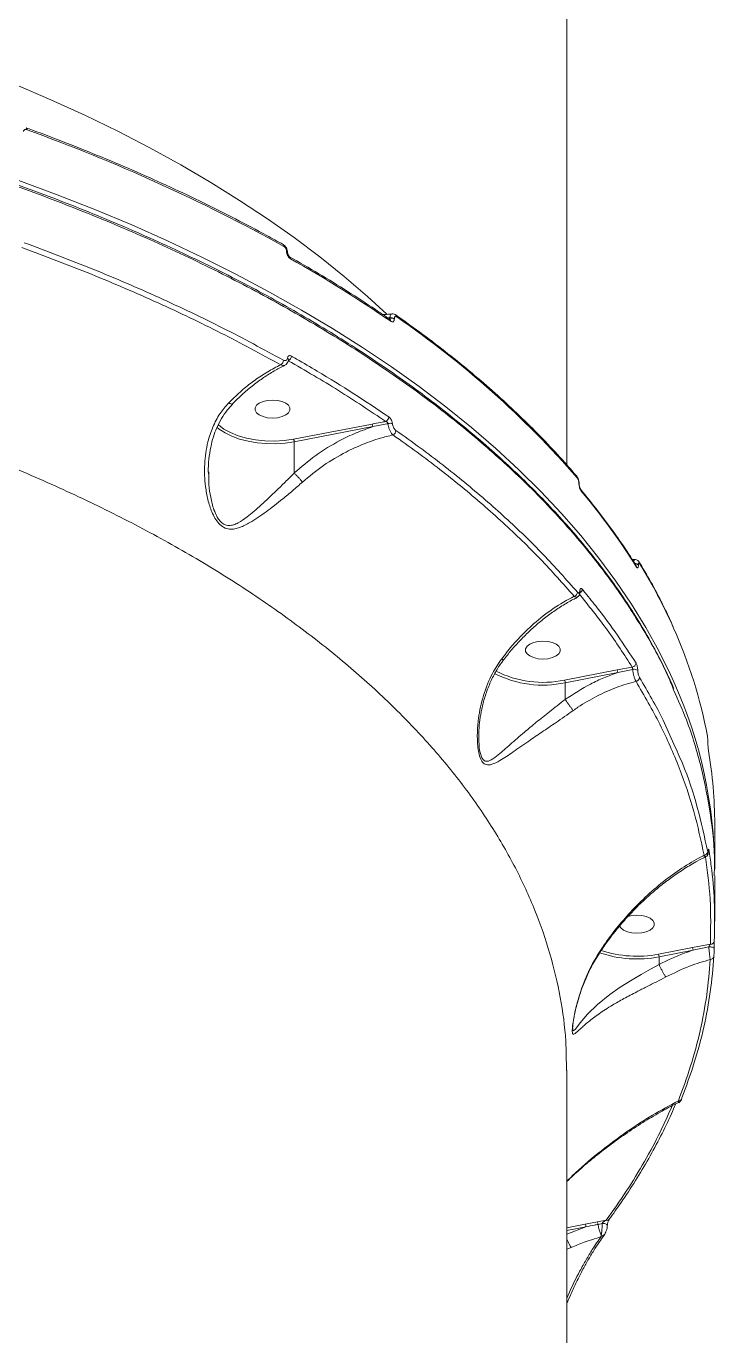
# Model space of a CAD drawing. Header units: millimetres. Extents: x -7151 to 6134, y -5040 to 5562.
# Drawn here: x 215.6 to 392.5, y 1212 to 1548.7 of the extents above; entities that cross this region are included whole.
import ezdxf

# ---------------------------------------------------------------- set-up
doc = ezdxf.new("R2010")
doc.units = ezdxf.units.MM
doc.layers.add('DIKOM_ОБЪЕКТ', color=7, linetype='Continuous')

msp = doc.modelspace()

# ---------------------------------------------------------------- linework, layer by layer
at = {"layer": 'DIKOM_ОБЪЕКТ', "color": 7, "linetype": 'Continuous', "lineweight": 15}
for p, q in [((354.438, 1435.924), (354.438, 1698.034)), ((282.467, 1490.77), (282.467, 1490.817)), ((282.728, 1490.423), (282.728, 1490.47)), ((309.009, 1473.7), (308.456, 1473.68)), ((308.627, 1473.564), (309.009, 1473.632)), ((309.009, 1473.632), (309.009, 1473.7)), ((310.14, 1473.52), (310.14, 1473.451)), ((284.234, 1442.501), (304.431, 1446.406)), ((304.606, 1445.736), (284.406, 1441.83)), ((284.406, 1433.831), (284.406, 1441.83)), ((262.47, 1434.106), (262.475, 1433.637)), ((357.548, 1431.159), (357.548, 1431.228)), ((357.631, 1430.954), (357.631, 1431.022)), ((371.917, 1411.62), (371.273, 1411.547)), ((372.271, 1409.984), (372.272, 1409.982)), ((372.833, 1410.204), (372.833, 1410.157)), ((367.353, 1383.178), (371.274, 1383.919)), ((353.849, 1380.567), (367.353, 1383.178)), ((367.528, 1382.508), (354.022, 1379.897)), ((371.38, 1383.3), (367.528, 1382.508)), ((354.022, 1375.613), (354.022, 1379.897)), ((331.867, 1366.108), (331.88, 1365.39)), ((390.675, 1364.635), (390.675, 1364.724)), ((390.68, 1364.677), (390.675, 1364.724)), ((390.68, 1364.588), (390.675, 1364.635)), ((390.68, 1364.588), (390.68, 1364.677)), ((392.438, 1331.981), (392.438, 1343.553)), ((392.438, 1318.623), (392.438, 1330.267)), ((377.97, 1310.105), (386.699, 1311.793)), ((386.875, 1311.123), (378.145, 1309.435)), ((386.699, 1311.793), (391.321, 1312.668)), ((378.145, 1307.483), (378.145, 1309.435)), ((378.146, 1307.479), (378.145, 1307.483)), ((355.952, 1291.071), (355.951, 1290.962)), ((354.438, 982.247), (354.438, 1280.297)), ((354.438, 1239.758), (359.196, 1240.678)), ((354.438, 1238.137), (359.371, 1240.008)), ((359.371, 1240.008), (354.438, 1239.054)), ((359.196, 1240.678), (362.295, 1241.267)), ((362.295, 1241.267), (364.551, 1241.694)), ((363.525, 1240.856), (362.466, 1240.646)), ((364.864, 1240.425), (364.865, 1240.439)), ((363.216, 1237.428), (363.302, 1237.852)), ((355.571, 1234.731), (354.438, 1234.252))]:
    msp.add_line(p, q, dxfattribs=at)
at = {"layer": 'DIKOM_ОБЪЕКТ', "color": 7, "linetype": 'Continuous', "lineweight": 15, "flags": 128}
for points in [[(165.107, 1550.683), (175.077, 1547.578), (184.859, 1544.317), (194.443, 1540.904), (203.821, 1537.343), (212.983, 1533.636), (221.921, 1529.786), (230.628, 1525.798), (239.094, 1521.675), (247.312, 1517.421), (255.274, 1513.04), (262.974, 1508.536), (270.402, 1503.913), (277.554, 1499.175), (284.422, 1494.327), (290.999, 1489.374), (297.281, 1484.32), (303.26, 1479.169), (308.209, 1474.615)], [(213.682, 1509.053), (223.557, 1505.373), (233.221, 1501.547), (242.665, 1497.578), (251.881, 1493.47), (260.862, 1489.225), (269.6, 1484.848), (278.088, 1480.343), (286.318, 1475.712), (294.284, 1470.96), (301.979, 1466.092), (309.396, 1461.11), (316.53, 1456.02), (323.373, 1450.825), (329.921, 1445.53), (336.169, 1440.139), (342.109, 1434.657), (347.739, 1429.089), (353.052, 1423.439), (358.045, 1417.712), (362.712, 1411.913), (367.052, 1406.046), (371.058, 1400.117), (374.73, 1394.131), (378.062, 1388.092), (381.052, 1382.006), (381.911, 1380.108)], [(278.856, 1452.579), (280.123, 1452.485), (281.289, 1452.211), (282.257, 1451.779), (282.949, 1451.224), (283.31, 1450.591), (283.31, 1449.932), (282.949, 1449.299), (282.257, 1448.744), (281.289, 1448.312), (280.123, 1448.038), (278.856, 1447.944), (277.588, 1448.038), (276.423, 1448.312), (275.455, 1448.744), (274.762, 1449.299), (274.401, 1449.932), (274.401, 1450.591), (274.762, 1451.224), (275.455, 1451.779), (276.423, 1452.211), (277.588, 1452.485), (278.856, 1452.579)], [(265.568, 1444.795), (265.163, 1445.091), (264.54, 1445.607)], [(264.849, 1446.278), (264.959, 1446.178), (266.35, 1445.122), (268.04, 1444.189), (269.99, 1443.402), (272.153, 1442.779), (274.477, 1442.336), (276.905, 1442.082), (279.381, 1442.025), (281.843, 1442.166), (284.234, 1442.501)], [(284.406, 1441.83), (282.072, 1441.498), (279.669, 1441.345), (277.249, 1441.375), (274.863, 1441.587), (272.562, 1441.977), (270.398, 1442.536), (268.416, 1443.252), (266.658, 1444.11), (265.568, 1444.795)], [(348.315, 1390.616), (349.583, 1390.523), (350.748, 1390.249), (351.716, 1389.817), (352.408, 1389.262), (352.769, 1388.629), (352.769, 1387.969), (352.408, 1387.336), (351.716, 1386.781), (350.748, 1386.349), (349.583, 1386.075), (348.315, 1385.981), (347.047, 1386.075), (345.882, 1386.349), (344.914, 1386.781), (344.222, 1387.336), (343.861, 1387.969), (343.861, 1388.629), (344.222, 1389.262), (344.914, 1389.817), (345.882, 1390.249), (347.047, 1390.523), (348.315, 1390.616)], [(390.949, 1336.827), (390.929, 1336.659), (390.918, 1336.615)], [(372.438, 1320.155), (373.706, 1320.061), (374.871, 1319.787), (375.839, 1319.355), (376.531, 1318.8), (376.892, 1318.167), (376.892, 1317.508), (376.531, 1316.875), (375.839, 1316.32), (374.871, 1315.888), (373.706, 1315.614), (372.438, 1315.52), (371.17, 1315.614), (370.005, 1315.888), (369.037, 1316.32), (368.345, 1316.875), (368.007, 1317.433)], [(370.085, 1319.813), (371.17, 1320.061), (372.438, 1320.155)], [(392.28, 1311.586), (392.258, 1311.677), (392.177, 1311.764), (392.044, 1311.841), (391.866, 1311.904), (391.654, 1311.949), (391.419, 1311.974), (391.177, 1311.976), (390.94, 1311.956)], [(355.951, 1290.962), (355.948, 1290.746), (355.962, 1290.634), (356.119, 1290.379), (356.586, 1290.768), (357.182, 1291.538), (357.907, 1292.493), (359.791, 1294.708), (362.289, 1297.152), (365.5, 1299.755), (368.16, 1301.616), (371.237, 1303.549), (373.524, 1304.888), (375.964, 1306.262), (378.145, 1307.478), (378.146, 1307.479), (378.146, 1307.479)], [(364.865, 1240.439), (364.843, 1240.521), (364.746, 1240.625), (364.577, 1240.718), (364.351, 1240.792), (364.085, 1240.843), (363.802, 1240.865), (363.525, 1240.856)], [(363.93, 1237.701), (363.924, 1237.693), (363.873, 1237.634)]]:
    msp.add_lwpolyline(points, dxfattribs=at)
at = {"layer": 'DIKOM_ОБЪЕКТ', "color": 7, "linetype": 'Continuous', "lineweight": 15}
for centre, radius, start, end in [((215.289, 1522.121), 0.528, 351.7008, 57.1435), ((61.265, 1094.408), 454.706, 60.98889, 70.13039), ((281.218, 1492.111), 0.572, 354.88012, 55.66525), ((282.304, 1490.423), 0.427, 6.30664, 67.64029), ((282.305, 1490.377), 0.425, 5.71645, 67.70517), ((282.912, 1488.964), 0.57, 354.71001, 55.77014), ((114.306, 1189.948), 343.509, 55.43361, 60.49587), ((308.597, 1472.855), 0.603, 356.45357, 52.28629), ((309.337, 1472.121), 1.613, 60.13395, 101.71048), ((309.337, 1472.053), 1.613, 60.13395, 101.71048), ((310.149, 1473.972), 0.602, 356.36217, 52.19277), ((171.989, 1271.695), 245.265, 40.98433, 55.54518), ((280.224, 1462.87), 1.434, 300.74097, 357.84271), ((282.398, 1462.899), 0.53, 357.45853, 58.45623), ((282.272, 1463.927), 1.414, 298.37181, 358.03135), ((307.401, 1448.287), 1.328, 293.33634, 357.36784), ((303.296, 1445.75), 1.311, 359.39023, 30.01755), ((308.979, 1444.657), 1.939, 69.91632, 104.25756), ((309.213, 1444.824), 1.33, 295.12661, 357.1337), ((356.472, 1432.568), 0.665, 358.69733, 39.87174), ((357.315, 1431.013), 0.317, 2.19775, 42.54213), ((357.316, 1430.946), 0.315, 0.65258, 42.61307), ((357.499, 1429.139), 0.676, 359.04538, 39.7703), ((225.646, 1317.779), 173.096, 32.04006, 40.03657), ((372.439, 1410.578), 0.696, 359.48077, 31.24322), ((372.004, 1409.443), 1.125, 42.57239, 95.18834), ((372.012, 1409.406), 1.112, 42.44114, 94.13389), ((371.683, 1409.616), 0.693, 359.42108, 31.68031), ((250.867, 1335.655), 143.394, 23.978, 31.49668), ((356.009, 1403.256), 1.169, 284.99403, 355.82852), ((357.436, 1403.293), 0.435, 356.77763, 35.37416), ((357.288, 1403.99), 1.127, 298.18155, 356.64186), ((268.791, 1343.35), 123.891, 10.60542, 24.09524), ((371.118, 1385.019), 1.111, 278.06338, 355.3878), ((348.273, 1406.328), 27.049, 242.73527, 282.27259), ((348.34, 1406.672), 26.68, 242.9979, 281.91788), ((352.693, 1379.911), 1.329, 359.38321, 29.57464), ((366.218, 1382.522), 1.311, 359.39023, 30.01755), ((371.798, 1381.749), 1.607, 57.00293, 105.07948), ((372.019, 1381.342), 1.102, 280.59666, 355.4418), ((274.486, 1331.396), 117.954, 0.28406, 24.39165), ((279.953, 1343.511), 112.485, 0.02104, 9.66462), ((389.655, 1336.504), 0.979, 272.82602, 355.33289), ((391.4, 1313.588), 0.924, 265.08042, 355.36166), ((372.455, 1338.287), 29.408, 250.94041, 281.15628), ((372.478, 1338.511), 28.932, 251.45624, 280.94122), ((376.835, 1309.449), 1.31, 359.38757, 30.02021), ((385.564, 1311.137), 1.311, 359.39023, 30.01755), ((391.329, 1309.663), 0.906, 268.67842, 355.83145), ((383.186, 1273.199), 0.807, 263.44318, 357.33711), ((358.061, 1240.022), 1.311, 359.39023, 30.01755), ((361.145, 1240.616), 1.322, 1.3107, 29.51388), ((370.518, 1241.533), 8.1, 186.28582, 207.02697), ((364.748, 1242.456), 0.787, 255.52835, 319.85664), ((363.335, 1238.199), 0.78, 261.25346, 313.55648), ((363.581, 1238.549), 0.75, 248.19822, 324.45191)]:
    msp.add_arc(centre, radius, start, end, dxfattribs=at)
for points, knots in [([(381.947, 1378.412), (381.747, 1378.889), (380.73, 1381.311), (378.594, 1385.634), (375.533, 1391.368), (372.153, 1397.036), (368.485, 1402.643), (364.519, 1408.191), (360.257, 1413.681), (355.697, 1419.115), (350.838, 1424.493), (345.679, 1429.818), (340.216, 1435.091), (334.459, 1440.302), (328.433, 1445.43), (322.157, 1450.455), (315.647, 1455.367), (308.901, 1460.167), (301.916, 1464.859), (294.692, 1469.443), (287.225, 1473.921), (279.516, 1478.295), (271.561, 1482.566), (263.357, 1486.735), (254.901, 1490.802), (246.201, 1494.765), (237.29, 1498.609), (228.2, 1502.317), (218.956, 1505.88), (209.562, 1509.298), (200.014, 1512.572), (190.309, 1515.704), (180.445, 1518.695), (170.418, 1521.546), (160.227, 1524.258), (149.867, 1526.831), (139.336, 1529.266), (128.635, 1531.562), (117.794, 1533.713), (106.859, 1535.709), (95.866, 1537.543), (84.825, 1539.214), (73.734, 1540.722), (62.586, 1542.07), (51.379, 1543.257), (40.109, 1544.285), (28.774, 1545.153), (17.371, 1545.861), (5.894, 1546.412), (-5.657, 1546.797), (-16.484, 1547.025), (-23.461, 1547.046), (-26.561, 1547.056)], [0, 0, 0, 0, 0.0050089, 0.0254361, 0.045783, 0.0660727, 0.0863284, 0.1065727, 0.1268271, 0.1471078, 0.1674373, 0.1878384, 0.2083332, 0.2289378, 0.2495476, 0.2700462, 0.2904527, 0.3107901, 0.3310812, 0.3513489, 0.3716164, 0.3919015, 0.4122246, 0.4326089, 0.4530771, 0.473652, 0.4942678, 0.5147984, 0.5352285, 0.5555809, 0.5758794, 0.5961468, 0.6164061, 0.6366783, 0.6569812, 0.6773377, 0.6977713, 0.7183047, 0.7389178, 0.7594862, 0.7799395, 0.8003083, 0.8206163, 0.8408862, 0.8611415, 0.8814047, 0.901692, 0.9220266, 0.9424306, 0.9629283, 0.9835286, 1, 1, 1, 1]), ([(381.888, 1378.11), (381.352, 1379.418), (379.213, 1384.638), (374.189, 1393.613), (366.76, 1405.098), (357.909, 1416.444), (347.75, 1427.622), (336.473, 1438.381), (324.155, 1448.695), (310.877, 1458.548), (296.425, 1468.099), (280.798, 1477.302), (264.023, 1486.116), (246.469, 1494.347), (228.216, 1501.98), (209.355, 1509.013), (189.578, 1515.563), (168.917, 1521.583), (147.424, 1527.041), (126.495, 1531.612), (106.288, 1535.391), (86.918, 1538.478), (67.213, 1541.089), (47.221, 1543.211), (27.161, 1544.823), (7.13, 1545.919), (-10.738, 1546.482), (-21.981, 1546.552), (-26.56, 1546.581)], [0, 0, 0, 0, 0.0137841, 0.0550017, 0.0961877, 0.1385698, 0.1809865, 0.2233689, 0.2645547, 0.3057723, 0.3469582, 0.3893404, 0.431757, 0.4741392, 0.5153252, 0.5565428, 0.5977286, 0.640111, 0.6825276, 0.7249095, 0.760756, 0.7966441, 0.8325322, 0.8687603, 0.9049887, 0.9402992, 0.9756893, 1, 1, 1, 1]), ([(215.811, 1522.045), (215.671, 1522.082), (215.426, 1522.148), (215.129, 1522.08), (214.936, 1521.93), (214.853, 1521.746), (214.847, 1521.617), (214.845, 1521.578)], [0, 0, 0, 0, 0.3025697, 0.5346806, 0.7255391, 0.9170739, 1, 1, 1, 1]), ([(281.54, 1492.584), (280.165, 1493.349), (276.177, 1495.566), (269.401, 1499.15), (261.142, 1503.296), (252.663, 1507.322), (243.974, 1511.226), (235.082, 1515.006), (226.15, 1518.594), (219.605, 1521.084), (216.108, 1522.368), (215.575, 1522.564)], [0, 0, 0, 0, 0.0688499, 0.1996783, 0.3305048, 0.4613286, 0.5921498, 0.7229666, 0.8537812, 0.9777056, 1, 1, 1, 1]), ([(280.957, 1461.638), (275.899, 1464.389), (265.782, 1469.89), (249.494, 1477.626), (232.476, 1485), (220.465, 1489.521), (214.459, 1491.781)], [0, 0, 0, 0, 0.2485957, 0.4971915, 0.7485958, 1, 1, 1, 1]), ([(215.01, 1493.028), (220.963, 1490.788), (232.868, 1486.309), (249.874, 1478.954), (266.274, 1471.179), (276.529, 1465.604), (281.656, 1462.816)], [0, 0, 0, 0, 0.24859581, 0.49719057, 0.74859596, 1, 1, 1, 1]), ([(282.728, 1490.468), (282.728, 1490.469), (282.761, 1490.684), (282.638, 1491.175), (282.333, 1491.864), (281.929, 1492.363), (281.617, 1492.518), (281.53, 1492.561)], [0, 0, 0, 0, 0.000651, 0.2706373, 0.5683372, 0.8808434, 1, 1, 1, 1]), ([(282.467, 1490.817), (282.463, 1490.883), (282.455, 1491.048), (282.373, 1491.337), (282.219, 1491.641), (282.016, 1491.903), (281.864, 1492.008), (281.788, 1492.06)], [0, 0, 0, 0, 0.14226759, 0.35709066, 0.5715553, 0.7857273, 1, 1, 1, 1]), ([(283.479, 1488.911), (283.366, 1488.99), (283.138, 1489.148), (282.835, 1489.541), (282.605, 1489.997), (282.484, 1490.427), (282.472, 1490.673), (282.467, 1490.77)], [0, 0, 0, 0, 0.215081, 0.4300095, 0.6446982, 0.8592317, 1, 1, 1, 1]), ([(283.229, 1489.437), (283.229, 1489.437), (283.227, 1489.438), (283.168, 1489.477), (283.079, 1489.565), (282.963, 1489.713), (282.854, 1489.91), (282.774, 1490.119), (282.732, 1490.306), (282.731, 1490.384), (282.73, 1490.42)], [0, 0, 0, 0, 0.01869402, 0.14199486, 0.26544544, 0.41004872, 0.56798976, 0.7306605, 0.87412989, 1, 1, 1, 1]), ([(308.966, 1473.333), (307.75, 1474.166), (304.221, 1476.583), (298.185, 1480.505), (290.84, 1485.049), (285.755, 1487.981), (283.232, 1489.435)], [0, 0, 0, 0, 0.1499034, 0.4347234, 0.7195442, 1, 1, 1, 1]), ([(354.34, 1280.219), (354.328, 1282.744), (354.299, 1289.02), (352.925, 1299.034), (350.306, 1310.222), (346.448, 1321.327), (341.42, 1332.297), (335.227, 1343.081), (327.891, 1353.633), (319.404, 1363.931), (309.807, 1373.965), (299.131, 1383.717), (287.425, 1393.143), (274.744, 1402.198), (261.129, 1410.844), (246.586, 1419.059), (231.16, 1426.84), (214.896, 1434.173), (197.87, 1441.025), (180.162, 1447.363), (161.476, 1453.269), (141.811, 1458.691), (121.198, 1463.587), (100.039, 1467.85), (78.397, 1471.44), (56.373, 1474.412), (41.45, 1475.813), (33.993, 1476.513)], [0, 0, 0, 0, 0.026938, 0.0669716, 0.1071323, 0.1473574, 0.1875822, 0.2277421, 0.2677751, 0.3076759, 0.347703, 0.3877941, 0.4278855, 0.4679118, 0.5078123, 0.5476178, 0.5875488, 0.6275441, 0.6675392, 0.7074702, 0.7472753, 0.789314, 0.8313903, 0.8734287, 0.9156067, 0.9578224, 1, 1, 1, 1]), ([(309.532, 1474.753), (308.896, 1474.665), (308.113, 1474.556), (307.344, 1474.538), (307.2, 1474.535)], [0, 0, 0, 0, 0.8128699, 1, 1, 1, 1]), ([(308.931, 1473.442), (308.931, 1473.442), (308.968, 1473.461), (308.98, 1473.505), (309.006, 1473.571), (309.008, 1473.607), (309.009, 1473.632)], [0, 0, 0, 0, 0.0010994, 0.5120076, 0.6721924, 1, 1, 1, 1]), ([(308.965, 1473.332), (308.972, 1473.327), (308.98, 1473.323), (308.966, 1473.333), (308.966, 1473.333)], [0, 0, 0, 0, 0.975771, 1, 1, 1, 1]), ([(309.009, 1473.7), (309.016, 1473.798), (309.037, 1474.081), (309.153, 1474.449), (309.334, 1474.698), (309.486, 1474.695), (309.538, 1474.694)], [0, 0, 0, 0, 0.1700676, 0.489671, 0.8232973, 1, 1, 1, 1]), ([(310.14, 1473.451), (310.137, 1473.379), (310.129, 1473.164), (310.031, 1472.874), (309.82, 1472.673), (309.53, 1472.635), (309.31, 1472.757), (309.2, 1472.818)], [0, 0, 0, 0, 0.1083431, 0.3204392, 0.5430889, 0.771547, 1, 1, 1, 1]), ([(310.51, 1474.435), (310.463, 1474.473), (310.279, 1474.618), (309.937, 1474.741), (309.646, 1474.715), (309.533, 1474.704)], [0, 0, 0, 0, 0.1751197, 0.678676, 1, 1, 1, 1]), ([(310.75, 1473.934), (310.678, 1473.974), (310.535, 1474.054), (310.347, 1474.03), (310.21, 1473.898), (310.147, 1473.709), (310.142, 1473.568), (310.14, 1473.52)], [0, 0, 0, 0, 0.2288013, 0.457833, 0.6785176, 0.8883621, 1, 1, 1, 1]), ([(356.983, 1432.994), (356.161, 1433.949), (353.778, 1436.718), (349.614, 1441.247), (344.401, 1446.556), (338.904, 1451.788), (333.131, 1456.939), (327.088, 1462.006), (320.775, 1466.985), (315.222, 1471.123), (311.737, 1473.586), (310.518, 1474.448)], [0, 0, 0, 0, 0.06529016, 0.1892531, 0.31322888, 0.43721641, 0.56121594, 0.68522351, 0.80923552, 0.93325236, 1, 1, 1, 1]), ([(267.589, 1451.855), (267.821, 1452.09), (269.007, 1453.291), (271.24, 1455.333), (274.365, 1457.777), (277.618, 1459.936), (279.839, 1461.069), (280.957, 1461.638)], [0, 0, 0, 0, 0.0563838, 0.2882896, 0.5227685, 0.7600041, 1, 1, 1, 1]), ([(268.52, 1451.55), (269.246, 1452.278), (270.787, 1453.823), (273.26, 1455.939), (275.887, 1457.936), (278.563, 1459.669), (280.609, 1460.851), (281.753, 1461.363), (281.999, 1461.474)], [0, 0, 0, 0, 0.1729404, 0.366667, 0.5606555, 0.7542907, 0.9471592, 1, 1, 1, 1]), ([(281.984, 1461.499), (281.984, 1461.499), (281.859, 1461.395), (281.506, 1461.397), (281.14, 1461.558), (280.957, 1461.638)], [0, 0, 0, 0, 0.000955, 0.5002976, 1, 1, 1, 1]), ([(281.656, 1462.816), (281.771, 1462.766), (282.001, 1462.666), (282.309, 1462.718), (282.543, 1462.917), (282.645, 1463.164), (282.67, 1463.323), (282.675, 1463.35)], [0, 0, 0, 0, 0.2378115, 0.4755329, 0.7135156, 0.9515566, 1, 1, 1, 1]), ([(281.992, 1461.532), (282.118, 1461.593), (282.425, 1461.742), (282.738, 1462.208), (282.917, 1462.609), (282.916, 1462.851), (282.916, 1462.876)], [0, 0, 0, 0, 0.2414443, 0.5921118, 0.9576967, 1, 1, 1, 1]), ([(282.675, 1463.35), (282.679, 1463.376), (282.704, 1463.534), (282.805, 1463.78), (283.038, 1463.978), (283.343, 1464.029), (283.571, 1463.929), (283.685, 1463.878)], [0, 0, 0, 0, 0.0479193, 0.2856297, 0.5236666, 0.7617963, 1, 1, 1, 1]), ([(282.927, 1462.868), (282.928, 1462.878), (282.931, 1462.9), (282.929, 1462.894), (282.929, 1462.891)], [0, 0, 0, 0, 0.4647632, 1, 1, 1, 1]), ([(307.927, 1447.067), (303.946, 1449.742), (295.973, 1455.098), (287.29, 1460.153), (282.944, 1462.683)], [0, 0, 0, 0, 0.4994523, 1, 1, 1, 1]), ([(283.685, 1463.878), (284.132, 1463.624), (286.366, 1462.35), (291.799, 1459.166), (299.804, 1454.242), (305.752, 1450.232), (308.728, 1448.226)], [0, 0, 0, 0, 0.0507663, 0.253854, 0.626699, 1, 1, 1, 1]), ([(286.535, 1431.465), (285.69, 1430.726), (283.998, 1429.248), (280.838, 1426.652), (277.159, 1423.755), (273.531, 1421.289), (270.885, 1419.927), (269.14, 1419.41), (267.727, 1419.305), (266.305, 1419.711), (265.027, 1420.76), (264.03, 1422.169), (263.035, 1424.223), (262.178, 1426.958), (261.452, 1431.095), (261.257, 1436.111), (261.978, 1441.277), (263.409, 1445.616), (265.161, 1449.045), (266.811, 1450.955), (267.589, 1451.855)], [0, 0, 0, 0, 0.0519291, 0.1038893, 0.1951562, 0.2864049, 0.3437035, 0.3731358, 0.4024717, 0.436683, 0.4671119, 0.4969764, 0.5269689, 0.5808913, 0.6349538, 0.726588, 0.8181322, 0.8810552, 0.943891, 1, 1, 1, 1]), ([(262.373, 1433.643), (262.367, 1433.781), (262.309, 1435.017), (262.468, 1437.311), (262.906, 1440.335), (263.601, 1443.05), (264.512, 1445.509), (265.7, 1447.807), (267.047, 1449.846), (268.111, 1450.994), (268.58, 1451.501)], [0, 0, 0, 0, 0.021197, 0.1899443, 0.3524883, 0.4918705, 0.6219617, 0.7592087, 0.8938389, 1, 1, 1, 1]), ([(267.589, 1451.855), (267.619, 1451.836), (267.751, 1451.753), (268.034, 1451.601), (268.351, 1451.489), (268.444, 1451.56), (268.484, 1451.591)], [0, 0, 0, 0, 0.0663702, 0.2940482, 0.694107, 1, 1, 1, 1]), ([(308.728, 1448.226), (308.763, 1448.2), (308.902, 1448.098), (309.138, 1447.839), (309.39, 1447.417), (309.577, 1446.942), (309.622, 1446.633), (309.645, 1446.478)], [0, 0, 0, 0, 0.0796271, 0.3194721, 0.5498033, 0.7748759, 1, 1, 1, 1]), ([(284.406, 1433.831), (286.214, 1435.377), (289.877, 1438.51), (295.35, 1441.804), (300.305, 1444.201), (303.168, 1445.223), (304.606, 1445.736)], [0, 0, 0, 0, 0.3001458, 0.608221, 0.8030957, 1, 1, 1, 1]), ([(304.431, 1446.406), (305.175, 1446.547), (306.339, 1446.769), (307.506, 1446.988), (307.927, 1447.067)], [0, 0, 0, 0, 0.6389216, 1, 1, 1, 1]), ([(308.502, 1446.536), (308.423, 1446.52), (307.124, 1446.262), (305.826, 1445.991), (304.606, 1445.736)], [0, 0, 0, 0, 0.0607568, 1, 1, 1, 1]), ([(308.502, 1446.536), (308.491, 1446.58), (308.478, 1446.632), (308.424, 1446.732), (308.34, 1446.841), (308.181, 1446.964), (308.036, 1447.035), (307.949, 1447.061), (307.927, 1447.067)], [0, 0, 0, 0, 0.17254734, 0.1993621, 0.41334789, 0.6505422, 0.91179446, 1, 1, 1, 1]), ([(309.777, 1443.62), (309.731, 1443.664), (309.546, 1443.841), (309.227, 1444.28), (308.879, 1444.985), (308.613, 1445.773), (308.539, 1446.281), (308.502, 1446.536)], [0, 0, 0, 0, 0.0780779, 0.3139739, 0.5432015, 0.7710762, 1, 1, 1, 1]), ([(309.645, 1446.478), (309.668, 1446.325), (309.713, 1446.018), (309.896, 1445.55), (310.143, 1445.136), (310.372, 1444.883), (310.507, 1444.782), (310.541, 1444.757)], [0, 0, 0, 0, 0.2263912, 0.4527672, 0.6824453, 0.9208146, 1, 1, 1, 1]), ([(310.541, 1444.757), (312.633, 1443.271), (318.751, 1438.923), (328.277, 1431.488), (338.822, 1422.341), (348.567, 1412.917), (354.306, 1406.419), (357.175, 1403.171)], [0, 0, 0, 0, 0.1144553, 0.3347669, 0.555076, 0.7775381, 1, 1, 1, 1]), ([(284.406, 1441.83), (284.404, 1441.881), (284.4, 1441.983), (284.371, 1442.153), (284.327, 1442.312), (284.283, 1442.419), (284.251, 1442.476), (284.238, 1442.495), (284.234, 1442.501)], [0, 0, 0, 0, 0.2146071, 0.4292256, 0.6438054, 0.8584876, 0.955143, 1, 1, 1, 1]), ([(309.777, 1443.62), (308.687, 1443.347), (306.106, 1442.701), (302.067, 1441.259), (297.155, 1439.006), (291.809, 1435.867), (288.308, 1432.945), (286.535, 1431.465)], [0, 0, 0, 0, 0.1301691, 0.3081406, 0.488273, 0.7408541, 1, 1, 1, 1]), ([(356.311, 1402.126), (353.477, 1405.337), (347.808, 1411.757), (338.128, 1421.133), (327.584, 1430.294), (318.009, 1437.771), (311.865, 1442.137), (309.777, 1443.62)], [0, 0, 0, 0, 0.22031123, 0.44062187, 0.6630837, 0.88554616, 1, 1, 1, 1]), ([(262.475, 1433.637), (262.459, 1432.696), (262.425, 1430.655), (262.916, 1427.537), (263.619, 1424.704), (264.493, 1422.686), (265.366, 1421.387), (266.396, 1420.494), (267.648, 1420.222), (268.876, 1420.47), (270.415, 1421.164), (272.751, 1422.786), (275.954, 1425.582), (279.249, 1428.694), (282.094, 1431.485), (283.644, 1433.015), (284.411, 1433.808), (284.413, 1433.811)], [0, 0, 0, 0, 0.06789197, 0.14723947, 0.22778218, 0.28061954, 0.31174714, 0.35263559, 0.39888106, 0.43980198, 0.48214966, 0.56660539, 0.70285129, 0.84257296, 0.92071997, 0.99976164, 1, 1, 1, 1]), ([(284.413, 1433.811), (284.411, 1433.813), (284.407, 1433.819), (284.406, 1433.827), (284.406, 1433.831)], [0, 0, 0, 0, 0.412507, 1, 1, 1, 1]), ([(286.535, 1431.465), (286.522, 1431.482), (286.385, 1431.658), (286.064, 1432.05), (285.521, 1432.668), (284.936, 1433.296), (284.587, 1433.639), (284.413, 1433.811)], [0, 0, 0, 0, 0.0262397, 0.26309272, 0.50870588, 0.75434087, 1, 1, 1, 1]), ([(357.626, 1431.025), (357.627, 1431.062), (357.637, 1431.294), (357.56, 1431.773), (357.35, 1432.407), (357.168, 1432.819), (356.991, 1432.975), (356.975, 1432.989)], [0, 0, 0, 0, 0.0550592, 0.3415586, 0.6395414, 0.9670179, 1, 1, 1, 1]), ([(357.548, 1431.228), (357.544, 1431.325), (357.536, 1431.519), (357.469, 1431.843), (357.371, 1432.147), (357.255, 1432.396), (357.174, 1432.504), (357.137, 1432.553)], [0, 0, 0, 0, 0.2039878, 0.4080284, 0.6135007, 0.8265641, 1, 1, 1, 1]), ([(358.175, 1429.128), (358.119, 1429.203), (357.996, 1429.372), (357.818, 1429.756), (357.669, 1430.224), (357.568, 1430.717), (357.555, 1431.012), (357.548, 1431.159)], [0, 0, 0, 0, 0.17412217, 0.38959542, 0.59579148, 0.79786359, 1, 1, 1, 1]), ([(358.019, 1429.572), (358.017, 1429.574), (358.013, 1429.579), (357.96, 1429.657), (357.882, 1429.812), (357.785, 1430.06), (357.699, 1430.369), (357.647, 1430.667), (357.63, 1430.869), (357.632, 1430.938), (357.633, 1430.95)], [0, 0, 0, 0, 0.0605542, 0.1707068, 0.3102757, 0.4724646, 0.6568452, 0.8237668, 0.9681968, 1, 1, 1, 1]), ([(372.273, 1409.98), (371.644, 1410.975), (369.824, 1413.856), (366.577, 1418.584), (362.477, 1424.124), (359.503, 1427.759), (358.024, 1429.566)], [0, 0, 0, 0, 0.1499038, 0.4342796, 0.7187026, 1, 1, 1, 1]), ([(371.611, 1411.018), (371.632, 1411.12), (371.685, 1411.367), (371.802, 1411.536), (371.898, 1411.519), (371.927, 1411.514)], [0, 0, 0, 0, 0.3266161, 0.7949403, 1, 1, 1, 1]), ([(373.026, 1410.934), (373, 1410.98), (372.914, 1411.137), (372.681, 1411.361), (372.32, 1411.524), (372.04, 1411.581), (371.91, 1411.539), (371.905, 1411.537)], [0, 0, 0, 0, 0.1281589, 0.4350587, 0.7085858, 0.9893585, 1, 1, 1, 1]), ([(381.799, 1394.216), (381.131, 1395.706), (379.596, 1399.129), (376.882, 1404.338), (374.566, 1408.413), (373.256, 1410.573), (373.035, 1410.938)], [0, 0, 0, 0, 0.2646341, 0.6081207, 0.9337348, 1, 1, 1, 1]), ([(372.833, 1410.157), (372.831, 1410.066), (372.825, 1409.836), (372.771, 1409.563), (372.668, 1409.403), (372.531, 1409.403), (372.428, 1409.54), (372.376, 1409.609)], [0, 0, 0, 0, 0.1407923, 0.3552816, 0.5700315, 0.7849781, 1, 1, 1, 1]), ([(373.135, 1410.572), (373.101, 1410.617), (373.034, 1410.709), (372.943, 1410.709), (372.875, 1410.603), (372.838, 1410.42), (372.834, 1410.266), (372.833, 1410.204)], [0, 0, 0, 0, 0.2142608, 0.4284449, 0.6429291, 0.8577303, 1, 1, 1, 1]), ([(357.79, 1403.545), (357.792, 1403.562), (357.805, 1403.71), (357.861, 1403.949), (358.004, 1404.128), (358.197, 1404.137), (358.341, 1403.995), (358.413, 1403.924)], [0, 0, 0, 0, 0.0299216, 0.2617744, 0.503944, 0.7520342, 1, 1, 1, 1]), ([(337.65, 1385.973), (338.54, 1387.117), (340.26, 1389.329), (343.047, 1392.336), (346.545, 1395.656), (350.966, 1399.171), (354.514, 1401.133), (356.311, 1402.126)], [0, 0, 0, 0, 0.16479187, 0.31843953, 0.47352117, 0.7333114, 1, 1, 1, 1]), ([(338.183, 1385.76), (338.842, 1386.599), (340.239, 1388.377), (342.547, 1390.912), (345.056, 1393.392), (347.687, 1395.695), (350.412, 1397.804), (353.203, 1399.673), (355.444, 1401.012), (356.746, 1401.631), (357.102, 1401.801)], [0, 0, 0, 0, 0.1204398, 0.25513168, 0.39153585, 0.52940142, 0.6683366, 0.80787002, 0.94741938, 1, 1, 1, 1]), ([(357.063, 1401.903), (356.958, 1401.874), (356.735, 1401.812), (356.458, 1402.018), (356.311, 1402.126)], [0, 0, 0, 0, 0.4703651, 1, 1, 1, 1]), ([(357.077, 1401.919), (357.162, 1401.957), (357.375, 1402.052), (357.611, 1402.354), (357.806, 1402.759), (357.845, 1403.086), (357.867, 1403.269)], [0, 0, 0, 0, 0.1596298, 0.398498, 0.6625919, 1, 1, 1, 1]), ([(357.175, 1403.171), (357.247, 1403.101), (357.39, 1402.961), (357.581, 1402.971), (357.721, 1403.146), (357.776, 1403.381), (357.789, 1403.527), (357.79, 1403.545)], [0, 0, 0, 0, 0.2478706, 0.4958893, 0.736491, 0.9670641, 1, 1, 1, 1]), ([(371.274, 1383.919), (369.195, 1387.115), (365.033, 1393.515), (360.009, 1399.748), (357.494, 1402.868)], [0, 0, 0, 0, 0.4994496, 1, 1, 1, 1]), ([(357.871, 1403.261), (357.872, 1403.28), (357.875, 1403.334), (357.886, 1403.363), (357.882, 1403.352), (357.881, 1403.351)], [0, 0, 0, 0, 0.3212239, 0.9333932, 1, 1, 1, 1]), ([(358.413, 1403.924), (358.674, 1403.608), (359.984, 1402.029), (363.114, 1398.109), (367.58, 1392.113), (370.676, 1387.325), (372.225, 1384.93)], [0, 0, 0, 0, 0.0507666, 0.2538502, 0.6266965, 1, 1, 1, 1]), ([(356.068, 1372.728), (355.331, 1372.211), (353.859, 1371.177), (351.131, 1369.315), (347.993, 1367.176), (344.257, 1364.624), (340.615, 1362.053), (337.554, 1360.016), (335.308, 1358.844), (333.836, 1358.642), (332.769, 1359.349), (331.998, 1360.902), (331.505, 1363.547), (331.392, 1366.932), (331.765, 1371.445), (332.891, 1376.664), (334.904, 1381.856), (336.849, 1384.771), (337.65, 1385.973)], [0, 0, 0, 0, 0.04043, 0.0808818, 0.1509562, 0.2211466, 0.3139213, 0.4066906, 0.4680962, 0.5184379, 0.5509384, 0.5857392, 0.6308302, 0.6892167, 0.7478312, 0.8412604, 0.9345792, 1, 1, 1, 1]), ([(331.83, 1365.391), (331.825, 1365.485), (331.79, 1366.221), (331.848, 1367.863), (332.07, 1370.361), (332.576, 1373.231), (333.366, 1376.288), (334.468, 1379.366), (335.887, 1382.279), (337.128, 1384.404), (337.987, 1385.478), (338.201, 1385.746)], [0, 0, 0, 0, 0.0137755, 0.1082735, 0.231939, 0.3653853, 0.5103274, 0.6656703, 0.8135295, 0.9535342, 1, 1, 1, 1]), ([(338.142, 1385.794), (338.118, 1385.782), (338.066, 1385.758), (337.837, 1385.868), (337.676, 1385.958), (337.65, 1385.973)], [0, 0, 0, 0, 0.425527, 0.9080683, 1, 1, 1, 1]), ([(371.38, 1383.3), (371.378, 1383.354), (371.373, 1383.463), (371.351, 1383.633), (371.32, 1383.786), (371.292, 1383.876), (371.276, 1383.912), (371.274, 1383.919)], [0, 0, 0, 0, 0.2355535, 0.4715659, 0.708291, 0.9454709, 1, 1, 1, 1]), ([(372.225, 1384.93), (372.237, 1384.91), (372.301, 1384.804), (372.414, 1384.539), (372.543, 1384.088), (372.638, 1383.58), (372.662, 1383.258), (372.673, 1383.097)], [0, 0, 0, 0, 0.0546157, 0.2913895, 0.5278234, 0.7639778, 1, 1, 1, 1]), ([(354.022, 1375.613), (356.157, 1377.001), (359.366, 1379.088), (363.971, 1381.225), (366.339, 1382.079), (367.528, 1382.508)], [0, 0, 0, 0, 0.4971392, 0.7475399, 1, 1, 1, 1]), ([(372.221, 1380.258), (372.201, 1380.29), (372.09, 1380.465), (371.887, 1380.903), (371.648, 1381.653), (371.461, 1382.496), (371.407, 1383.032), (371.38, 1383.3)], [0, 0, 0, 0, 0.0531758, 0.2900173, 0.5268514, 0.7633562, 1, 1, 1, 1]), ([(372.673, 1383.097), (372.685, 1382.934), (372.708, 1382.61), (372.804, 1382.1), (372.932, 1381.645), (373.044, 1381.379), (373.106, 1381.273), (373.117, 1381.254)], [0, 0, 0, 0, 0.23641887, 0.47292845, 0.70988834, 0.9468829, 1, 1, 1, 1]), ([(373.117, 1381.254), (375.26, 1377.62), (378.6, 1371.957), (381.063, 1366.177), (381.946, 1364.106)], [0, 0, 0, 0, 0.6416778, 1, 1, 1, 1]), ([(372.221, 1380.258), (370.534, 1379.774), (367.128, 1378.796), (362.113, 1376.525), (358.447, 1374.39), (356.483, 1373.018), (356.068, 1372.728)], [0, 0, 0, 0, 0.2991588, 0.6039831, 0.9163424, 1, 1, 1, 1]), ([(389.703, 1335.526), (388.911, 1339.293), (387.326, 1346.827), (383.459, 1358.065), (378.585, 1369.242), (374.343, 1376.586), (372.221, 1380.258)], [0, 0, 0, 0, 0.248597, 0.497194, 0.7485973, 1, 1, 1, 1]), ([(392.308, 1330.225), (392.347, 1331.329), (392.528, 1336.544), (391.514, 1345.872), (389.146, 1358.147), (385.943, 1368.916), (383.031, 1375.517), (381.888, 1378.11)], [0, 0, 0, 0, 0.068625, 0.323981, 0.5795458, 0.8349013, 1, 1, 1, 1]), ([(331.88, 1365.39), (331.878, 1364.851), (331.873, 1363.432), (332.19, 1361.638), (332.636, 1360.555), (333.091, 1359.935), (333.622, 1359.648), (334.339, 1359.739), (335.372, 1360.203), (337.139, 1361.553), (339.879, 1364.003), (343.169, 1366.89), (346.58, 1369.729), (349.442, 1372.033), (351.98, 1373.988), (353.314, 1375.099), (354.024, 1375.607), (354.024, 1375.607)], [0, 0, 0, 0, 0.0398737, 0.1050996, 0.1424712, 0.1535169, 0.1988431, 0.2352222, 0.2726466, 0.366102, 0.5091524, 0.6557992, 0.7642904, 0.875248, 0.9371664, 0.9999508, 1, 1, 1, 1]), ([(354.024, 1375.607), (354.024, 1375.608), (354.023, 1375.61), (354.023, 1375.612), (354.022, 1375.613)], [0, 0, 0, 0, 0.6633942, 1, 1, 1, 1]), ([(354.024, 1375.607), (354.163, 1375.408), (354.442, 1375.011), (354.937, 1374.311), (355.42, 1373.63), (355.784, 1373.122), (355.981, 1372.847), (356.052, 1372.75), (356.068, 1372.728)], [0, 0, 0, 0, 0.2114484, 0.4229754, 0.6344481, 0.8459174, 0.9647912, 1, 1, 1, 1]), ([(381.946, 1364.106), (382.694, 1362.475), (385.157, 1357.107), (388.179, 1347.872), (389.813, 1340.24), (390.63, 1336.424)], [0, 0, 0, 0, 0.17920219, 0.58960071, 1, 1, 1, 1]), ([(390.675, 1364.724), (390.675, 1364.81), (390.673, 1364.981), (390.659, 1365.275), (390.638, 1365.571), (390.609, 1365.869), (390.583, 1366.054), (390.568, 1366.139), (390.565, 1366.151)], [0, 0, 0, 0, 0.1673046, 0.3344699, 0.5091514, 0.7130749, 0.957729, 1, 1, 1, 1]), ([(390.841, 1362.395), (390.839, 1362.414), (390.817, 1362.546), (390.778, 1362.841), (390.733, 1363.315), (390.701, 1363.782), (390.68, 1364.238), (390.677, 1364.503), (390.675, 1364.635)], [0, 0, 0, 0, 0.0392133, 0.2872357, 0.4951799, 0.6709791, 0.8353021, 1, 1, 1, 1]), ([(390.79, 1336.621), (390.79, 1336.648), (390.793, 1336.788), (390.806, 1336.999), (390.838, 1337.151), (390.888, 1337.137), (390.927, 1336.937), (390.949, 1336.827)], [0, 0, 0, 0, 0.04406519, 0.22455065, 0.43375988, 0.68750452, 1, 1, 1, 1]), ([(390.795, 1336.593), (390.796, 1336.634), (390.798, 1336.738), (390.806, 1336.82), (390.806, 1336.824), (390.807, 1336.826)], [0, 0, 0, 0, 0.2927914, 0.7584351, 1, 1, 1, 1]), ([(390.949, 1336.827), (391.004, 1336.485), (391.28, 1334.774), (391.915, 1330.04), (392.525, 1322.608), (392.389, 1316.547), (392.321, 1313.513)], [0, 0, 0, 0, 0.04414049, 0.22071266, 0.61001375, 1, 1, 1, 1]), ([(362.277, 1309.775), (362.711, 1310.46), (364.129, 1312.697), (366.773, 1316.309), (370.274, 1320.452), (374.22, 1324.496), (378.601, 1328.345), (383.385, 1331.878), (387.118, 1334.173), (389.23, 1335.279), (389.703, 1335.526)], [0, 0, 0, 0, 0.06012072, 0.19623551, 0.33281844, 0.46906333, 0.63032849, 0.79211522, 0.95343515, 1, 1, 1, 1]), ([(362.416, 1309.694), (362.615, 1310.021), (363.447, 1311.388), (365.101, 1313.714), (367.382, 1316.678), (369.876, 1319.569), (372.553, 1322.375), (375.397, 1325.063), (378.384, 1327.601), (381.495, 1329.974), (384.697, 1332.135), (387.609, 1333.894), (389.446, 1334.81), (390.19, 1335.182)], [0, 0, 0, 0, 0.0284437, 0.1187753, 0.2118319, 0.3077049, 0.4062891, 0.5072874, 0.6101699, 0.7145878, 0.821109, 0.9275309, 1, 1, 1, 1]), ([(390.171, 1335.221), (390.127, 1335.199), (390.011, 1335.14), (389.837, 1335.322), (389.722, 1335.497), (389.703, 1335.526)], [0, 0, 0, 0, 0.3333437, 0.8892414, 1, 1, 1, 1]), ([(391.321, 1312.668), (391.401, 1316.543), (391.556, 1324.032), (390.536, 1331.503), (390.044, 1335.107)], [0, 0, 0, 0, 0.5175501, 1, 1, 1, 1]), ([(390.183, 1335.204), (390.215, 1335.216), (390.335, 1335.262), (390.489, 1335.413), (390.63, 1335.611), (390.708, 1335.802), (390.752, 1335.979), (390.782, 1336.195), (390.787, 1336.423), (390.791, 1336.57)], [0, 0, 0, 0, 0.0528744, 0.1988535, 0.3264902, 0.4414629, 0.5511075, 0.7095372, 1, 1, 1, 1]), ([(390.63, 1336.424), (390.654, 1336.314), (390.695, 1336.121), (390.744, 1336.114), (390.775, 1336.265), (390.787, 1336.468), (390.789, 1336.599), (390.79, 1336.621)], [0, 0, 0, 0, 0.3276927, 0.5738891, 0.7796454, 0.9627995, 1, 1, 1, 1]), ([(392.321, 1313.513), (392.319, 1313.476), (392.313, 1313.34), (392.303, 1313.027), (392.292, 1312.559), (392.284, 1312.057), (392.281, 1311.743), (392.28, 1311.586)], [0, 0, 0, 0, 0.091912, 0.33555, 0.5630981, 0.7814558, 1, 1, 1, 1]), ([(379.906, 1304.254), (379.116, 1303.845), (377.459, 1302.988), (374.917, 1301.713), (372.051, 1300.261), (369.068, 1298.683), (365.754, 1296.797), (362.639, 1294.775), (359.934, 1292.747), (357.89, 1290.867), (356.662, 1289.717), (356.062, 1289.444), (355.846, 1289.895), (355.839, 1290.945), (356.033, 1292.643), (356.396, 1294.684), (357.181, 1298.109), (358.675, 1302.784), (360.654, 1307.065), (362.001, 1309.314), (362.277, 1309.775)], [0, 0, 0, 0, 0.0399715, 0.0838379, 0.1277327, 0.1889341, 0.2502299, 0.3350391, 0.4199818, 0.5024359, 0.5846123, 0.6297412, 0.6580816, 0.686912, 0.7179997, 0.7532851, 0.7887201, 0.88224, 0.9758696, 1, 1, 1, 1]), ([(362.392, 1309.708), (362.383, 1309.712), (362.372, 1309.718), (362.291, 1309.767), (362.277, 1309.775)], [0, 0, 0, 0, 0.8256939, 1, 1, 1, 1]), ([(378.145, 1307.483), (380.276, 1308.5), (383.146, 1309.87), (386.111, 1310.866), (386.875, 1311.123)], [0, 0, 0, 0, 0.7421782, 1, 1, 1, 1]), ([(390.94, 1311.956), (389.835, 1311.736), (388.478, 1311.465), (387.125, 1311.177), (386.875, 1311.123)], [0, 0, 0, 0, 0.81479701, 1, 1, 1, 1]), ([(390.94, 1311.956), (390.948, 1312.003), (390.957, 1312.058), (390.993, 1312.174), (391.05, 1312.309), (391.152, 1312.48), (391.246, 1312.597), (391.305, 1312.652), (391.321, 1312.668)], [0, 0, 0, 0, 0.15227974, 0.18255697, 0.38693801, 0.62400404, 0.89571247, 1, 1, 1, 1]), ([(391.308, 1308.757), (391.294, 1308.816), (391.244, 1309.035), (391.156, 1309.555), (391.059, 1310.335), (390.981, 1311.171), (390.954, 1311.693), (390.94, 1311.956)], [0, 0, 0, 0, 0.0903022, 0.332213, 0.5590719, 0.7775969, 1, 1, 1, 1]), ([(392.28, 1311.586), (392.279, 1311.425), (392.277, 1311.103), (392.268, 1310.588), (392.256, 1310.104), (392.243, 1309.777), (392.235, 1309.636), (392.233, 1309.597)], [0, 0, 0, 0, 0.2168708, 0.4334799, 0.6619599, 0.9080462, 1, 1, 1, 1]), ([(355.943, 1290.962), (355.943, 1291.026), (355.943, 1291.191), (355.98, 1291.713), (356.074, 1292.522), (356.247, 1293.624), (356.523, 1295.029), (356.933, 1296.786), (357.549, 1298.995), (358.455, 1301.723), (359.695, 1304.749), (361.034, 1307.497), (362.034, 1309.08), (362.42, 1309.691)], [0, 0, 0, 0, 0.0254593, 0.0661792, 0.1166817, 0.1770998, 0.2465536, 0.3319259, 0.4398222, 0.5731479, 0.7384408, 0.8991341, 1, 1, 1, 1]), ([(378.146, 1307.479), (378.243, 1307.255), (378.437, 1306.807), (378.82, 1306.038), (379.219, 1305.306), (379.583, 1304.702), (379.8, 1304.387), (379.892, 1304.271), (379.906, 1304.254)], [0, 0, 0, 0, 0.1975678, 0.3951568, 0.5927445, 0.7903297, 0.9681335, 1, 1, 1, 1]), ([(391.308, 1308.757), (389.522, 1308.224), (385.643, 1307.068), (381.917, 1305.24), (379.906, 1304.254)], [0, 0, 0, 0, 0.4604867, 1, 1, 1, 1]), ([(383.093, 1272.397), (384.201, 1275.387), (386.415, 1281.366), (388.794, 1290.438), (390.535, 1299.57), (391.05, 1305.695), (391.308, 1308.757)], [0, 0, 0, 0, 0.2491008, 0.4982007, 0.7491004, 1, 1, 1, 1]), ([(392.233, 1309.597), (391.976, 1306.55), (391.464, 1300.457), (389.729, 1291.328), (387.345, 1282.214), (385.109, 1276.179), (383.991, 1273.161)], [0, 0, 0, 0, 0.2490991, 0.4981998, 0.7490991, 1, 1, 1, 1]), ([(383.186, 1271.922), (383.261, 1271.965), (383.426, 1272.06), (383.617, 1272.272), (383.803, 1272.552), (383.896, 1272.799), (383.953, 1272.949)], [0, 0, 0, 0, 0.1555245, 0.3416201, 0.5985629, 1, 1, 1, 1]), ([(354.438, 1251.716), (355.181, 1252.447), (358.06, 1255.277), (363.199, 1259.571), (369.803, 1264.51), (376.41, 1268.821), (380.867, 1271.206), (383.093, 1272.397)], [0, 0, 0, 0, 0.0830342, 0.3218363, 0.5477549, 0.7740621, 1, 1, 1, 1]), ([(354.438, 1251.662), (355.5, 1252.658), (357.769, 1254.784), (361.405, 1257.846), (365.362, 1260.937), (369.567, 1263.954), (373.933, 1266.84), (378.368, 1269.462), (381.444, 1271.168), (383.036, 1271.914), (383.162, 1271.973)], [0, 0, 0, 0, 0.1175511, 0.2510021, 0.3901705, 0.5353952, 0.6882149, 0.839149, 0.987243, 1, 1, 1, 1]), ([(364.551, 1241.694), (366.317, 1244.19), (369.85, 1249.181), (374.46, 1256.804), (378.404, 1264.107), (380.521, 1268.908), (381.489, 1271.104)], [0, 0, 0, 0, 0.2595078, 0.5190159, 0.779951, 1, 1, 1, 1]), ([(365.326, 1241.968), (366.356, 1243.384), (368.739, 1246.663), (372.121, 1251.867), (375.527, 1257.553), (378.592, 1263.277), (380.892, 1267.957), (382.058, 1270.744), (382.416, 1271.599)], [0, 0, 0, 0, 0.14676603, 0.33977584, 0.53217364, 0.72377443, 0.91532664, 1, 1, 1, 1]), ([(383.178, 1271.942), (383.175, 1271.932), (383.162, 1271.883), (383.13, 1272.087), (383.101, 1272.335), (383.093, 1272.397)], [0, 0, 0, 0, 0.1661506, 0.7900986, 1, 1, 1, 1]), ([(362.466, 1240.646), (362.153, 1240.583), (361.121, 1240.377), (360.09, 1240.16), (359.371, 1240.008)], [0, 0, 0, 0, 0.3030028, 1, 1, 1, 1]), ([(363.302, 1237.852), (363.334, 1238.057), (363.404, 1238.508), (363.475, 1239.319), (363.52, 1240.149), (363.523, 1240.617), (363.525, 1240.856)], [0, 0, 0, 0, 0.2543393, 0.5586785, 0.7734395, 1, 1, 1, 1]), ([(363.525, 1240.856), (363.535, 1240.886), (363.555, 1240.941), (363.63, 1241.053), (363.783, 1241.219), (364.066, 1241.436), (364.338, 1241.595), (364.514, 1241.677), (364.551, 1241.694)], [0, 0, 0, 0, 0.0644316, 0.1180857, 0.268962, 0.5295827, 0.8996638, 1, 1, 1, 1]), ([(364.177, 1238.122), (364.264, 1238.278), (364.463, 1238.633), (364.683, 1239.323), (364.838, 1239.974), (364.846, 1240.32), (364.849, 1240.426)], [0, 0, 0, 0, 0.2544433, 0.5783188, 0.8706495, 1, 1, 1, 1]), ([(364.866, 1240.438), (364.868, 1240.472), (364.873, 1240.563), (364.89, 1240.671), (364.902, 1240.739)], [0, 0, 0, 0, 0.3649299, 1, 1, 1, 1]), ([(364.902, 1240.739), (364.902, 1240.742), (364.914, 1240.836), (364.968, 1241.051), (365.068, 1241.385), (365.206, 1241.718), (365.328, 1241.924), (365.354, 1241.955), (365.356, 1241.957)], [0, 0, 0, 0, 0.0054639, 0.16549402, 0.37330012, 0.64695775, 0.9769032, 1, 1, 1, 1]), ([(354.438, 1220.276), (354.806, 1221.14), (355.633, 1223.079), (356.963, 1225.908), (358.413, 1228.785), (359.885, 1231.476), (361.362, 1233.949), (362.704, 1236.021), (363.536, 1237.145), (363.888, 1237.622)], [0, 0, 0, 0, 0.12072773, 0.27129253, 0.42351909, 0.57706009, 0.73144786, 0.88610516, 1, 1, 1, 1]), ([(354.438, 1221.619), (354.55, 1221.882), (355.638, 1224.439), (357.321, 1227.81), (359.409, 1231.609), (361.225, 1234.624), (362.48, 1236.391), (363.216, 1237.428)], [0, 0, 0, 0, 0.0399309, 0.3874881, 0.566542, 0.7456004, 1, 1, 1, 1]), ([(354.438, 1236.87), (354.49, 1236.744), (354.646, 1236.361), (354.954, 1235.734), (355.275, 1235.157), (355.473, 1234.858), (355.556, 1234.75), (355.571, 1234.731)], [0, 0, 0, 0, 0.145197, 0.4411431, 0.7370706, 0.9530601, 1, 1, 1, 1]), ([(363.216, 1237.428), (361.766, 1237.009), (359.187, 1236.263), (356.672, 1235.197), (355.571, 1234.731)], [0, 0, 0, 0, 0.5623956, 1, 1, 1, 1]), ([(363.919, 1237.71), (363.96, 1237.757), (364.06, 1237.872), (364.138, 1238.019), (364.183, 1238.105)], [0, 0, 0, 0, 0.41281063, 1, 1, 1, 1])]:
    msp.add_open_spline(points, degree=3, knots=knots, dxfattribs=at)

doc.saveas('drawing.dxf')
